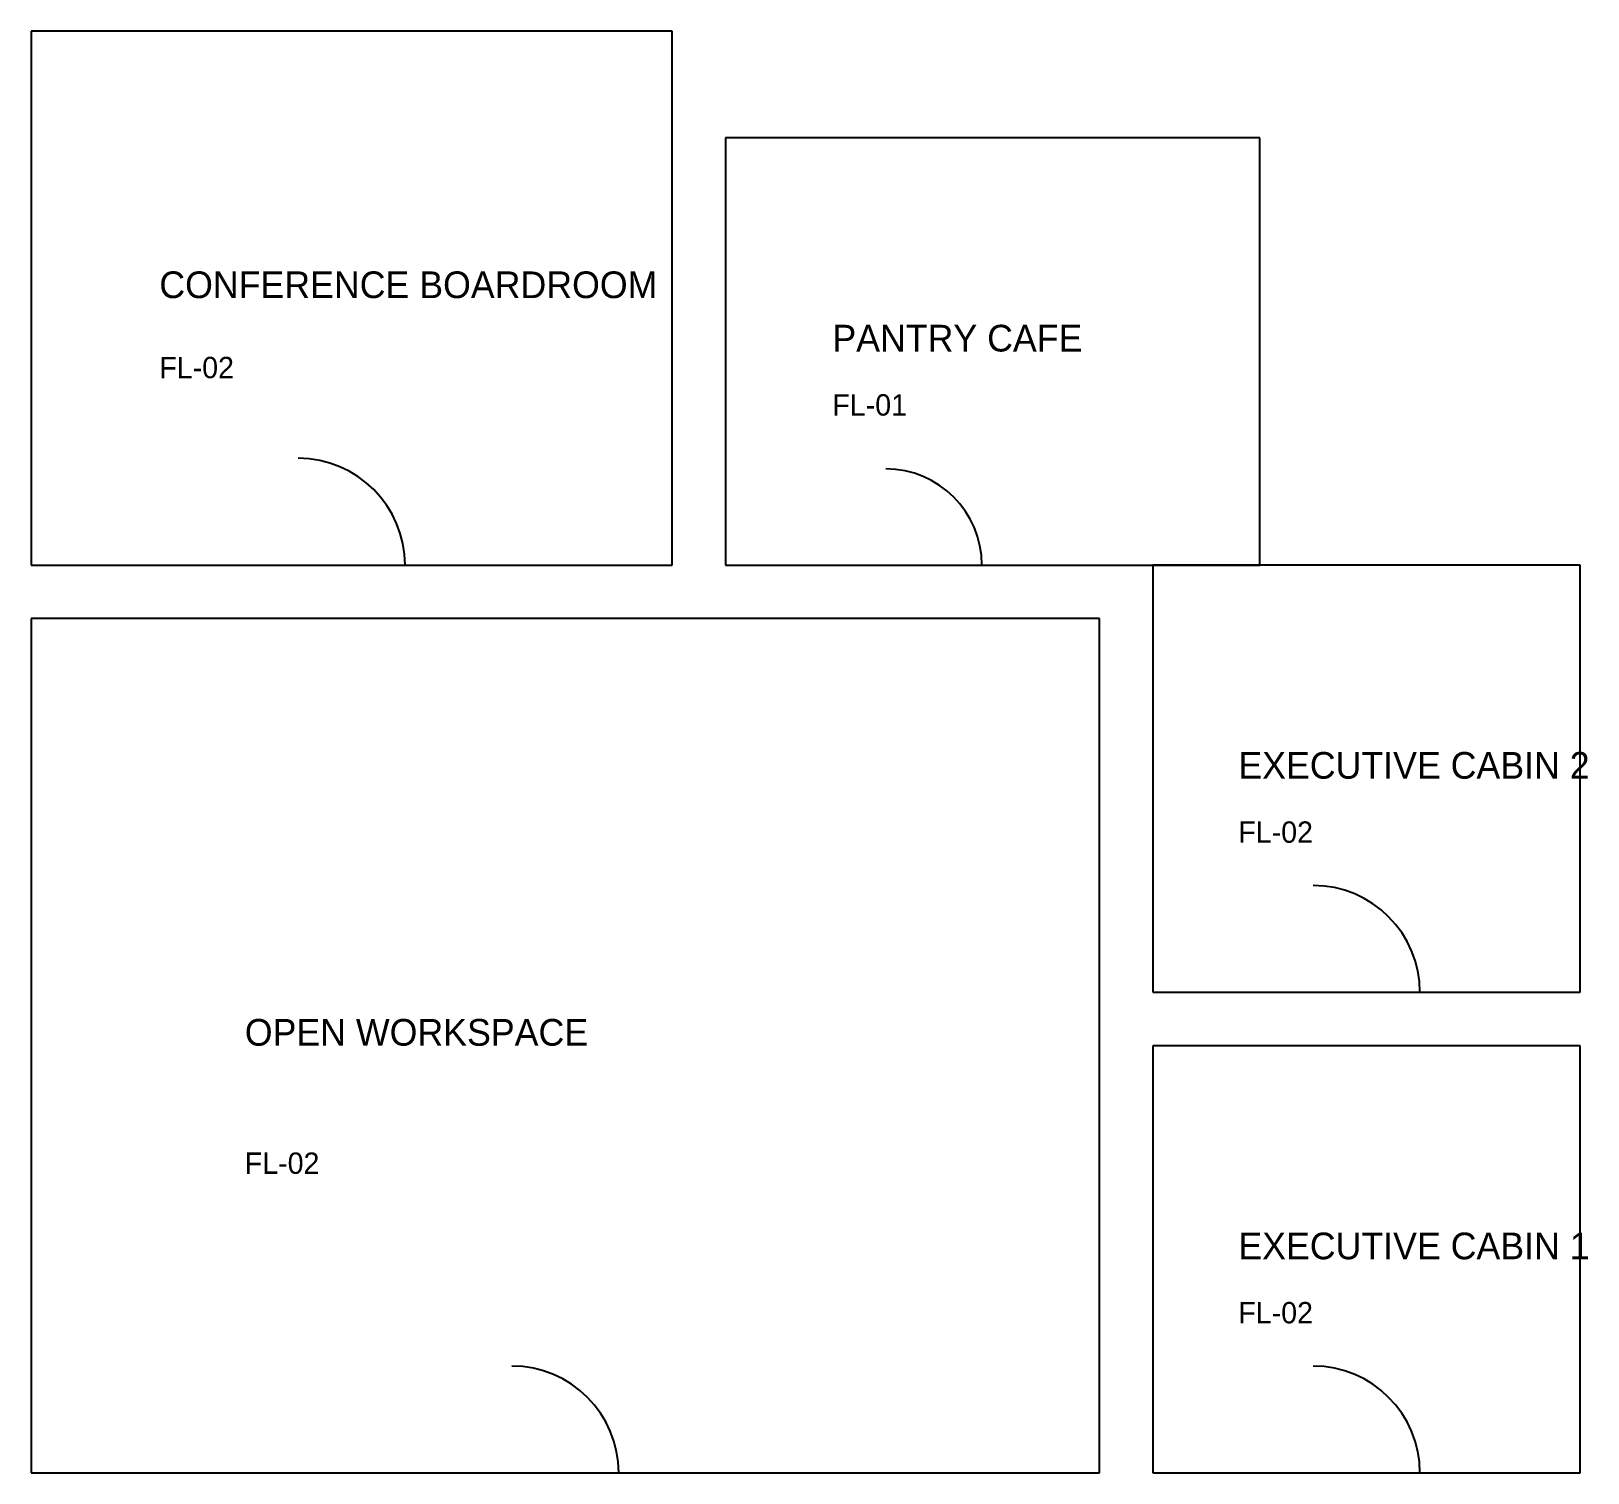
# Model space of a CAD drawing. Header units: millimetres. Extents: x 0 to 14572, y 0 to 13500.
import ezdxf

# ---------------------------------------------------------------- set-up
doc = ezdxf.new("R2010")
doc.units = ezdxf.units.MM

# ---------------------------------------------------------------- blocks, each defined once
blk = doc.blocks.new('GLASS_DOOR_1000')
blk.add_line((0, 0), (1000, 0))
blk.add_arc((0, 0), 1000, 0, 90)
blk = doc.blocks.new('INT_FLUSH_DOOR_900')
blk.add_line((0, 0), (900, 0))
blk.add_arc((0, 0), 900, 0, 90)

msp = doc.modelspace()

# ---------------------------------------------------------------- linework, layer by layer
at = {"layer": 'INT_GLASS_PARTITION_WALL'}
for p, q in [((6000, 13500), (0, 13500)), ((0, 13500), (0, 8500)), ((6000, 8500), (6000, 13500)), ((11500, 12500), (6500, 12500)), ((6500, 12500), (6500, 8500)), ((11500, 8500), (11500, 12500)), ((0, 8500), (6000, 8500)), ((6500, 8500), (11500, 8500)), ((14500, 8500), (10500, 8500)), ((10500, 8500), (10500, 4500)), ((14500, 4500), (14500, 8500)), ((10000, 8000), (0, 8000)), ((0, 8000), (0, 0)), ((10000, 0), (10000, 8000)), ((10500, 4500), (14500, 4500)), ((14500, 4000), (10500, 4000)), ((10500, 4000), (10500, 0)), ((14500, 0), (14500, 4000)), ((0, 0), (10000, 0)), ((10500, 0), (14500, 0))]:
    msp.add_line(p, q, dxfattribs=at)

# ---------------------------------------------------------------- block references
at = {"layer": 'INT_GLASS_DOORS'}
for name, p in [('GLASS_DOOR_1000', (2500, 8500)), ('INT_FLUSH_DOOR_900', (8000, 8500)), ('GLASS_DOOR_1000', (12000, 4500)), ('GLASS_DOOR_1000', (4500, 0)), ('GLASS_DOOR_1000', (12000, 0))]:
    msp.add_blockref(name, p, dxfattribs=at)

# ---------------------------------------------------------------- texts
at = {"layer": 'FLOOR_SPEC'}
for s, p in [('FL-02', (1200, 10250)), ('FL-01', (7500, 9900)), ('FL-02', (11300, 5900)), ('FL-02', (2000, 2800)), ('FL-02', (11300, 1400))]:
    msp.add_text(s, height=200, dxfattribs=at).set_placement(p)
at = {"layer": 'SPACE_NAME'}
for s, p in [('CONFERENCE BOARDROOM', (1200, 11000)), ('PANTRY CAFE', (7500, 10500)), ('EXECUTIVE CABIN 2', (11300, 6500)), ('OPEN WORKSPACE', (2000, 4000)), ('EXECUTIVE CABIN 1', (11300, 2000))]:
    msp.add_text(s, height=250, dxfattribs=at).set_placement(p)

doc.saveas('drawing.dxf')
